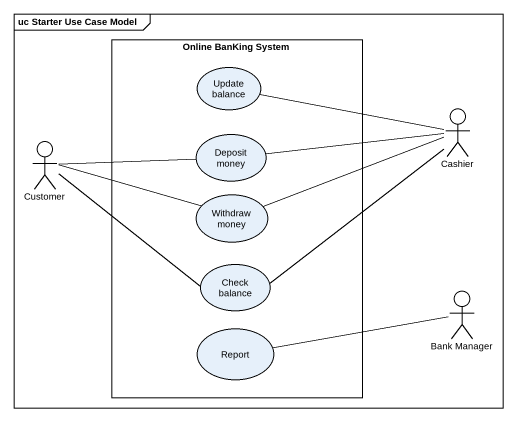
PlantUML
@startuml
mainframe uc Starter Use Case Model
rectangle "Online BanKing System" as Online_BanKing_System {
  usecase "Update balance" as Update_balance
  usecase "Deposit money" as Deposit_money
  usecase "Withdraw money" as Withdraw_money
  usecase "Check balance" as Check_balance
  usecase Report
}
actor Cashier
actor Customer
actor "Bank Manager" as Bank_Manager
Cashier -left- Update_balance
Cashier -left- Deposit_money
Cashier -left- Withdraw_money
Cashier -- Check_balance
Customer -right- Deposit_money
Customer -right- Withdraw_money
Customer -right- Check_balance
Bank_Manager -left- Report
@enduml
